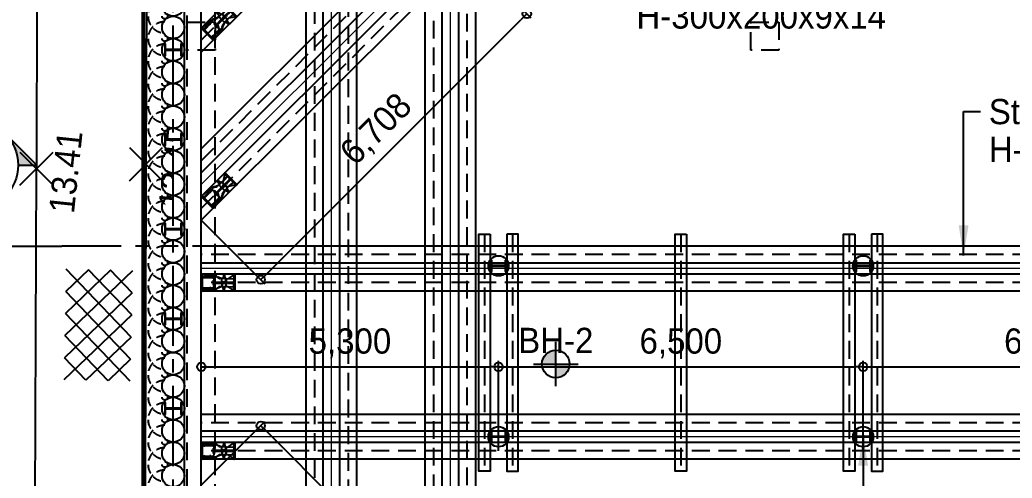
# Model space of a CAD drawing. Header units: millimetres. Extents: x 1073475 to 2890243, y -1340830 to -367733.
# Drawn here: x 1669153 to 1675124, y -386826 to -384066 of the extents above; entities that cross this region are included whole.
import ezdxf
from ezdxf.enums import TextEntityAlignment as Align
from ezdxf.xclip import XClip

# ---------------------------------------------------------------- set-up
doc = ezdxf.new("R2010")
doc.units = ezdxf.units.MM
doc.header["$LTSCALE"] = 50
doc.header["$XCLIPFRAME"] = 2
doc.header["$PDMODE"] = 3
doc.header["$PDSIZE"] = 100
for name, pattern in [('CENTER2', [28.575, 19.05, -3.175, 3.175, -3.175]), ('HIDDEN', [9.525, 6.35, -3.175]), ('HIDDEN2', [4.7625, 3.175, -1.5875]), ('PHANTOM', [63.5, 31.75, -6.35, 6.35, -6.35, 6.35, -6.35])]:
    doc.linetypes.add(name, pattern=pattern)
doc.layers.get('Defpoints').update_dxf_attribs({"color": 151})
doc.layers.add('_0', color=7, linetype='Continuous', lineweight=0)
for name, color, linetype in [('C-DIM', 7, 'Continuous'), ('CEN', 1, 'CENTER2'), ('CIP', 1, 'Continuous'), ('FIN', 5, 'Continuous'), ('H-BEAM', 5, 'Continuous'), ('H-BEAM-상부', 173, 'Continuous'), ('HPILE-300x200', 3, 'Continuous'), ('POST PILE', 6, 'Continuous'), ('SGR', 8, 'Continuous'), ('ST-CEN', 1, 'HIDDEN'), ('ST-CEN(상부 H-BEAM)', 1, 'HIDDEN'), ('ST-CEN(하부 H-BEAM)', 1, 'HIDDEN'), ('STRUT', 3, 'Continuous'), ('WALE-1', 3, 'Continuous'), ('건축', 233, 'HIDDEN'), ('단면', 4, 'Continuous'), ('대지경계선', 6, 'PHANTOM'), ('보도', 7, 'Continuous'), ('보도블럭', 7, 'Continuous'), ('연속지적도', 32, 'Continuous'), ('유압JACK', 2, 'Continuous'), ('자전거전용도로', 7, 'Continuous'), ('주상도', 7, 'Continuous'), ('측량점_높이', 8, 'Continuous'), ('측량점_심볼', 7, 'Continuous')]:
    doc.layers.add(name, color=color, linetype=linetype)
doc.styles.add('굴림체', font='')
doc.styles.add('돋움', font='')
doc.styles.get('굴림체').set_extended_font_data('Dotum')
doc.styles.get('돋움').set_extended_font_data('Dotum')
doc.dimstyles.new('SAM-200-지시선', dxfattribs={"dimscale": 0.1, "dimtxt": 300, "dimasz": 360, "dimexe": 70, "dimexo": 0, "dimgap": 100, "dimtad": 1, "dimdec": 0, "dimzin": 0, "dimdsep": 46, "dimlunit": 6, "dimtxsty": '돋움', "dimcen": 100, "dimclrd": 1, "dimclre": 1, "dimclrt": 256, "dimadec": 0, "dimazin": 0, "dimtfac": 1, "dimtdec": 0, "dimtix": 1, "dimtmove": 2, "dimatfit": 3, "dimfxl": 70, "dimtolj": 1, "dimtzin": 0, "dimlwd": -1, "dimlwe": -1, "dimarcsym": 0})
doc.dimstyles.new('SAM-300', dxfattribs={"dimscale": 1.5, "dimtxt": 300, "dimasz": 100, "dimexe": 70, "dimexo": 0, "dimgap": 100, "dimtad": 1, "dimdec": 0, "dimzin": 0, "dimdsep": 46, "dimlunit": 6, "dimtxsty": '돋움', "dimblk": 'ORIGIN', "dimcen": 100, "dimclrd": 1, "dimclre": 1, "dimclrt": 7, "dimadec": 0, "dimazin": 0, "dimtfac": 1, "dimtdec": 0, "dimtix": 1, "dimtmove": 2, "dimatfit": 3, "dimfxl": 70, "dimtolj": 1, "dimtzin": 0, "dimlwd": -1, "dimlwe": -1, "dimarcsym": 0})

# ---------------------------------------------------------------- blocks, each defined once
blk = doc.blocks.new('A$405090834614')
at = {"layer": '보도', "color": 251}
for p, q in [((161018, 155591), (152284, 154699)), ((152284, 154699), (138309, 153245))]:
    blk.add_line(p, q, dxfattribs=at)
at = {"layer": '보도블럭', "color": 251}
for p, q in [((148796, 154604), (149876, 155881)), ((149189, 154636), (150269, 155914)), ((150302, 155521), (149876, 155881)), ((149582, 154669), (148304, 155749)), ((148337, 155357), (148697, 155782)), ((148370, 154964), (149090, 155815)), ((148403, 154571), (149483, 155848)), ((149975, 154702), (148697, 155782)), ((150368, 154735), (149090, 155815)), ((150335, 155128), (149483, 155848)), ((149582, 154669), (150302, 155521)), ((149189, 154636), (148337, 155357)), ((149975, 154702), (150335, 155128)), ((148796, 154604), (148370, 154964))]:
    blk.add_line(p, q, dxfattribs=at)
at = {"layer": '연속지적도', "color": 251}
for p, q in [((138278, 153274), (161008, 155684)), ((161008, 155684), (138278, 153274))]:
    blk.add_line(p, q, dxfattribs=at)
at = {"layer": '자전거전용도로', "color": 251}
for p in [(159423, 157399), (140415, 155454), (151998, 156633)]:
    blk.add_line(p, (151998, 156633), dxfattribs=at)
at = {"layer": '측량점_심볼', "color": 251}
for p in [(151998, 156633), (152284, 154699), (148337, 150260)]:
    blk.add_point(p, dxfattribs=at)
at = {"layer": '측량점_높이', "color": 251, "style": '굴림체'}
for s, p in [('13.41', (151998, 156333)), ('13.45', (152284, 154399)), ('13.58', (148337, 149960))]:
    blk.add_text(s, height=450, dxfattribs=at).set_placement(p, align=Align.TOP_CENTER)
blk = doc.blocks.new('A$C070F4A8E')
at = {"layer": '단면'}
h = blk.add_hatch(color=256, dxfattribs=at)
h.paths.add_polyline_path([(-1074.3, 302.3), (-1376.6, 0), (-1074.3, -302.3, -0.414214)])
h.paths.add_polyline_path([(-772.1, 604.6), (-1074.3, 302.3, -0.198912), (-772.1, 427.5)])
h.paths.add_polyline_path([(-772.1, -427.5, -0.198912), (-1074.3, -302.3), (-772.1, -604.6)])
for p, q in [((-344.6, 0), (0, 0)), ((0, 0), (0, -844.8))]:
    blk.add_line(p, q, dxfattribs=at)
blk.add_lwpolyline([(-772.1, -427.5), (-772.1, -604.6), (-1376.6, 0), (-772.1, 604.6), (-772.1, 427.5)], dxfattribs=at)
at = {"layer": '단면', "extrusion": (0, 0, -1)}
blk.add_ellipse((-772.1, 0), major_axis=(0.6, 427.5), ratio=1, start_param=4.711077, end_param=10.994262, dxfattribs=at)
blk = doc.blocks.new('20240926 평면')
at = {"layer": '건축'}
for p, q in [((-5159, -27541), (-5159, -5159)), ((-4659, -27334), (-4659, -5366))]:
    blk.add_line(p, q, dxfattribs=at)
at = {"layer": '건축', "color": 255}
blk.add_lwpolyline([(26141, -34840), (1135, -34840), (-5936, -27769), (-5936, -4908), (-280, 749), (26141, 749)], close=True, dxfattribs=at)
at = {"layer": '건축'}
for points in [[(-4659, -11650), (-5159, -11650), (-5159, -11150), (-4659, -11150)], [(5391, -11650), (4891, -11650), (4891, -11150), (5391, -11150)]]:
    blk.add_lwpolyline(points, close=True, dxfattribs=at)
blk = doc.blocks.new('A$C1D3235D9')
at = {"layer": 'SGR', "linetype": 'HIDDEN2'}
blk.add_circle((0, 0), 50, dxfattribs=at)
blk.add_arc((0, 0), 300, 0, 180, dxfattribs=at)
blk = doc.blocks.new('h-200')
at = {"layer": 'HPILE-300x200'}
blk.add_line((0, -150), (0, 150), dxfattribs=at)
blk.add_lwpolyline([(-100, 150), (-100, 136), (-24.5, 136, -0.4142136), (-4.5, 116), (-4.5, -116, -0.4142136), (-24.5, -136), (-100, -136), (-100, -150), (100, -150), (100, -136), (24.5, -136, -0.4142136), (4.5, -116), (4.5, 116, -0.4142136), (24.5, 136), (100, 136), (100, 150)], format="xyb", close=True, dxfattribs=at)
blk = doc.blocks.new('CIP')
at = {"layer": 'CIP'}
for centre in [(0, 0), (400, 0), (800, 0), (1200, 0)]:
    blk.add_circle(centre, 200, dxfattribs=at)
at = {"layer": 'HPILE-300x200'}
blk.add_blockref('h-200', (1200, 0), dxfattribs=at)
at = {"layer": 'SGR', "linetype": 'HIDDEN2'}
for p in [(-200, 150), (200, 150), (600, 150), (1000, 150)]:
    blk.add_blockref('A$C1D3235D9', p, dxfattribs=at)
blk = doc.blocks.new('_Origin')
at = {"color": 0, "linetype": 'ByBlock', "lineweight": -2}
blk.add_line((0, 0), (-1, 0), dxfattribs=at)
blk.add_circle((0, 0), 0.5, dxfattribs=at)
blk = doc.blocks.new('*D982')
at = {"layer": 'C-DIM', "color": 1, "ltscale": 0.2, "transparency": 16777216}
for p, q in [((1704224, -674052), (1705359, -672917)), ((1705391, -673097), (1709922, -677629)), ((1708967, -678795), (1710102, -677660))]:
    blk.add_line(p, q, dxfattribs=at)
at = {"layer": 'Defpoints', "color": 0, "ltscale": 0.2, "transparency": 16777216}
for p in [(1704224, -674052), (1710028, -677735), (1708967, -678795)]:
    blk.add_point(p, dxfattribs=at)
at = {"layer": 'C-DIM', "color": 1, "ltscale": 0.2, "transparency": 16777216, "xscale": 150, "yscale": 150, "zscale": 150}
for p, rotation in [((1705284, -672991), 135), ((1710028, -677735), 315)]:
    blk.add_blockref('_Origin', p, dxfattribs=dict(at, rotation=rotation))
at = {"layer": 'C-DIM', "color": 7, "ltscale": 0.2, "transparency": 16777216, "insert": (1707952, -675067), "char_height": 450, "attachment_point": 5, "rotation": 315, "style": '돋움'}
blk.add_mtext('\\A1;6,708', dxfattribs=at)
blk = doc.blocks.new('*D986')
at = {"layer": 'C-DIM', "color": 1, "ltscale": 0.2, "transparency": 16777216}
for p, q in [((1708967, -664581), (1710102, -665716)), ((1705391, -670279), (1709922, -665748)), ((1704224, -669325), (1705359, -670460))]:
    blk.add_line(p, q, dxfattribs=at)
at = {"layer": 'Defpoints', "color": 0, "ltscale": 0.2, "transparency": 16777216}
for p in [(1708967, -664581), (1710028, -665642), (1704224, -669325)]:
    blk.add_point(p, dxfattribs=at)
at = {"layer": 'C-DIM', "color": 1, "ltscale": 0.2, "transparency": 16777216, "xscale": 150, "yscale": 150, "zscale": 150}
for p, rotation in [((1710028, -665642), 45), ((1705284, -670385), 225)]:
    blk.add_blockref('_Origin', p, dxfattribs=dict(at, rotation=rotation))
at = {"layer": 'C-DIM', "color": 7, "ltscale": 0.2, "transparency": 16777216, "insert": (1707360, -667718), "char_height": 450, "attachment_point": 5, "rotation": 45, "style": '돋움'}
blk.add_mtext('\\A1;6,708', dxfattribs=at)
blk = doc.blocks.new('A$C26452653')
at = {"layer": '유압JACK'}
for p, q in [((0, 600), (0, 587)), ((0, 600), (300, 600)), ((300, 600), (0, 600)), ((5, 582), (62, 582)), ((5, 582), (150, 582)), ((5, 582), (125, 582)), ((9, 582), (82, 471)), ((83, 450), (77, 568)), ((295, 582), (139, 582)), ((142, 479), (140, 567)), ((158, 479), (160, 567)), ((295, 582), (175, 582)), ((217, 450), (223, 568)), ((291, 582), (218, 471)), ((295, 582), (238, 582)), ((300, 600), (300, 587)), ((17, 413), (64, 417)), ((17, 393), (64, 389)), ((77, 363), (54, 296)), ((77, 434), (77, 432)), ((77, 432), (77, 372)), ((77, 374), (77, 372)), ((77, 373), (77, 372)), ((133, 368), (77, 368)), ((77, 368), (77, 327)), ((150, 438), (81, 438)), ((150, 368), (81, 368)), ((150, 444), (89, 444)), ((95, 444), (95, 438)), ((95, 444), (205, 444)), ((95, 438), (205, 438)), ((98, 444), (98, 438)), ((133, 368), (222, 368)), ((141, 247), (141, 360)), ((150, 444), (211, 444)), ((150, 438), (218, 438)), ((150, 368), (218, 368)), ((159, 247), (159, 360)), ((202, 444), (202, 438)), ((205, 444), (205, 438)), ((222, 434), (222, 432)), ((222, 432), (222, 372)), ((222, 374), (222, 372)), ((222, 373), (222, 372)), ((222, 368), (222, 327)), ((222, 363), (246, 296)), ((282, 413), (236, 417)), ((282, 393), (236, 389)), ((0, 13), (26, 234)), ((40, 33), (40, 244)), ((56, 21), (56, 199)), ((70, 311), (57, 299)), ((92, 226), (92, 221)), ((92, 226), (207, 226)), ((92, 221), (207, 221)), ((98, 234), (98, 226)), ((98, 226), (197, 226)), ((101, 235), (101, 226)), ((102, 226), (102, 221)), ((103, 226), (103, 221)), ((103, 221), (195, 221)), ((103, 218), (103, 213)), ((103, 218), (195, 218)), ((103, 213), (197, 213)), ((105, 221), (105, 218)), ((141, 341), (159, 341)), ((141, 259), (159, 259)), ((195, 221), (197, 221)), ((195, 221), (195, 218)), ((195, 218), (197, 218)), ((197, 226), (197, 221)), ((197, 226), (197, 221)), ((197, 226), (197, 221)), ((197, 226), (202, 226)), ((197, 218), (197, 213)), ((199, 235), (199, 226)), ((202, 234), (202, 226)), ((207, 226), (207, 221)), ((230, 311), (243, 299)), ((244, 21), (244, 199)), ((260, 33), (260, 244)), ((300, 13), (274, 234)), ((0, 13), (0, 0)), ((0, 0), (300, 0)), ((5, 18), (25, 18)), ((56, 168), (60, 168)), ((56, 153), (60, 153)), ((56, 63), (60, 63)), ((56, 48), (60, 48)), ((59, 18), (241, 18)), ((60, 168), (60, 153)), ((60, 48), (60, 63)), ((240, 168), (240, 153)), ((244, 168), (240, 168)), ((244, 153), (240, 153)), ((244, 63), (240, 63)), ((240, 48), (240, 63)), ((244, 48), (240, 48)), ((295, 18), (275, 18)), ((300, 13), (300, 0))]:
    blk.add_line(p, q, dxfattribs=at)
for centre, radius, start, end in [((5, 587), 5, 180, 270), ((62, 567), 15, 3, 90), ((125, 567), 15, 1.2674, 90), ((175, 567), 15, 90, 178.7326), ((238, 567), 15, 90, 177), ((295, 587), 5, 270, 0), ((17, 403), 10, 90, 270), ((62, 432), 15, 274.7636, 0), ((62, 374), 15, 0, 85.2364), ((81, 434), 4, 90, 180), ((81, 372), 4, 180, 270), ((89, 450), 6, 183, 270), ((132, 479), 10, 270, 1.2674), ((133, 360), 7.5, 0, 90), ((150, 403), 15, 90, 270), ((150, 403), 10, 90, 270), ((150, 403), 15, 270, 90), ((150, 403), 10, 270, 90), ((168, 479), 10, 178.7326, 270), ((166, 360), 7.5, 90, 180), ((211, 450), 6, 270, 357), ((218, 434), 4, 0, 90), ((218, 372), 4, 270, 0), ((237, 432), 15, 180, 265.2364), ((237, 374), 15, 94.7636, 180), ((282, 403), 10, 270, 90), ((135, 221), 110, 135, 172.9969), ((150, 236), 110, 135.3602, 180), ((81, 199), 25, 119.7623, 180), ((150, 79), 164, 90, 119.7623), ((57, 327), 20, 315.3602, 0), ((136, 247), 5, 274.7518, 0), ((150, 79), 164, 60.2377, 90), ((164, 247), 5, 180, 265.2482), ((242, 327), 20, 180, 224.6398), ((150, 236), 110, 0, 44.6398), ((219, 199), 25, 0, 60.2377), ((165, 221), 110, 7.0031, 45), ((5, 13), 5, 90, 180), ((25, 33), 15, 270, 0), ((59, 21), 3, 180, 270), ((241, 21), 3, 270, 0), ((275, 33), 15, 180, 270), ((295, 13), 5, 0, 90)]:
    blk.add_arc(centre, radius, start, end, dxfattribs=at)
blk = doc.blocks.new('*D988')
at = {"layer": 'C-DIM', "color": 1, "ltscale": 0.2, "transparency": 16777216}
for p, q in [((1704224, -673441), (1704224, -671836)), ((1704374, -671941), (1709374, -671941)), ((1709524, -673441), (1709524, -671836))]:
    blk.add_line(p, q, dxfattribs=at)
at = {"layer": 'Defpoints', "color": 0, "ltscale": 0.2, "transparency": 16777216}
for p in [(1709524, -671941), (1704224, -673441), (1709524, -673441)]:
    blk.add_point(p, dxfattribs=at)
at = {"layer": 'C-DIM', "color": 1, "ltscale": 0.2, "transparency": 16777216, "xscale": 150, "yscale": 150, "zscale": 150, "rotation": 180}
blk.add_blockref('_Origin', (1704224, -671941), dxfattribs=at)
at = {"layer": 'C-DIM', "color": 1, "ltscale": 0.2, "transparency": 16777216, "xscale": 150, "yscale": 150, "zscale": 150}
blk.add_blockref('_Origin', (1709524, -671941), dxfattribs=at)
at = {"layer": 'C-DIM', "color": 7, "ltscale": 0.2, "transparency": 16777216, "insert": (1706874, -671522), "char_height": 450, "attachment_point": 5, "style": '돋움'}
blk.add_mtext('\\A1;5,300', dxfattribs=at)
blk = doc.blocks.new('*D989')
at = {"layer": 'C-DIM', "color": 1, "ltscale": 0.2, "transparency": 16777216}
for p, q in [((1709524, -673441), (1709524, -671836)), ((1709674, -671941), (1715874, -671941)), ((1716024, -673441), (1716024, -671836))]:
    blk.add_line(p, q, dxfattribs=at)
at = {"layer": 'Defpoints', "color": 0, "ltscale": 0.2, "transparency": 16777216}
for p in [(1716024, -671941), (1709524, -673441), (1716024, -673441)]:
    blk.add_point(p, dxfattribs=at)
at = {"layer": 'C-DIM', "color": 1, "ltscale": 0.2, "transparency": 16777216, "xscale": 150, "yscale": 150, "zscale": 150, "rotation": 180}
blk.add_blockref('_Origin', (1709524, -671941), dxfattribs=at)
at = {"layer": 'C-DIM', "color": 1, "ltscale": 0.2, "transparency": 16777216, "xscale": 150, "yscale": 150, "zscale": 150}
blk.add_blockref('_Origin', (1716024, -671941), dxfattribs=at)
at = {"layer": 'C-DIM', "color": 7, "ltscale": 0.2, "transparency": 16777216, "insert": (1712774, -671522), "char_height": 450, "attachment_point": 5, "style": '돋움'}
blk.add_mtext('\\A1;6,500', dxfattribs=at)
blk = doc.blocks.new('*D990')
at = {"layer": 'C-DIM', "color": 1, "ltscale": 0.2, "transparency": 16777216}
for p, q in [((1716024, -673441), (1716024, -671836)), ((1716174, -671941), (1722374, -671941)), ((1722524, -673441), (1722524, -671836))]:
    blk.add_line(p, q, dxfattribs=at)
at = {"layer": 'Defpoints', "color": 0, "ltscale": 0.2, "transparency": 16777216}
for p in [(1722524, -671941), (1716024, -673441), (1722524, -673441)]:
    blk.add_point(p, dxfattribs=at)
at = {"layer": 'C-DIM', "color": 1, "ltscale": 0.2, "transparency": 16777216, "xscale": 150, "yscale": 150, "zscale": 150, "rotation": 180}
blk.add_blockref('_Origin', (1716024, -671941), dxfattribs=at)
at = {"layer": 'C-DIM', "color": 1, "ltscale": 0.2, "transparency": 16777216, "xscale": 150, "yscale": 150, "zscale": 150}
blk.add_blockref('_Origin', (1722524, -671941), dxfattribs=at)
at = {"layer": 'C-DIM', "color": 7, "ltscale": 0.2, "transparency": 16777216, "insert": (1719274, -671522), "char_height": 450, "attachment_point": 5, "style": '돋움'}
blk.add_mtext('\\A1;6,500', dxfattribs=at)
blk = doc.blocks.new('Post')
at = {"layer": 'POST PILE'}
blk.add_line((0, 150), (0, -150), dxfattribs=at)
blk.add_lwpolyline([(-100, -150), (-100, -125), (-29.5, -125, 0.4142136), (-9.5, -105), (-9.5, 105, 0.4142136), (-29.5, 125), (-100, 125), (-100, 150), (100, 150), (100, 125), (29.5, 125, 0.4142136), (9.5, 105), (9.5, -105, 0.4142136), (29.5, -125), (100, -125), (100, -150)], format="xyb", close=True, dxfattribs=at)
blk.add_circle((0, 0), 180.3, dxfattribs=at)
blk = doc.blocks.new('A$C1400461B')
at = {"layer": '주상도'}
h = blk.add_hatch(color=256, dxfattribs=at)
h.paths.add_polyline_path([(0, 246, 0.414214), (-246, 0), (0, 0)])
h.paths.add_polyline_path([(0, 0), (0, -246, 0.414214), (246, 0)])
for p, q in [((0, -397), (0, 397)), ((-397, 0), (397, 0))]:
    blk.add_line(p, q, dxfattribs=at)
blk.add_circle((0, 0), 246, dxfattribs=at)
blk = doc.blocks.new('A$C78BD0C8C')
ref = blk.add_blockref('A$405090834614', (117900.7, -194829), dxfattribs=dict(rotation=83.9464212542183))
XClip(ref).set_block_clipping_path([(104661.0409256864, 187029.200860789), (115795.371209384, 82037.659728932), (199028.6359362481, 90864.5294945205), (187894.3056525505, 195856.0706263776)])
at = {"layer": '단면', "xscale": -1.875, "yscale": 1.875, "zscale": 1.875, "rotation": 90}
blk.add_blockref('A$C070F4A8E', (-22958.7, -28543), dxfattribs=at)
at = {"ltscale": 1.5}
blk.add_wipeout([(-14085, -13143), (12632.7, -13143), (12632.7, -47743), (-12685, -47743), (-19390, -41038), (-19390, -18448.1)], dxfattribs=at)
at = {"layer": '_0'}
for p, q in [((-18890, -27443), (-5090, -13643)), ((-14452.8, -14217.9), (-14452.8, -45268.2)), ((-16574.1, -16339.2), (-16574.1, -43146.8)), ((12082.7, -28943), (-18890, -28943)), ((12082.7, -31943), (-18890, -31943))]:
    blk.add_line(p, q, dxfattribs=at)
at = {"layer": 'CEN', "color": 8, "ltscale": 1.5}
blk.add_lwpolyline([(12632.7, -47743), (-12685, -47743), (-19390, -41038), (-19390, -18448.1), (-14085, -13143), (12632.7, -13143)], dxfattribs=at)
at = {"layer": 'H-BEAM'}
for points in [[(-13740, -28329.1), (-13740, -32557), (-13940, -32557), (-13940, -28329.1)], [(-13440, -28329.1), (-13440, -32557), (-13240, -32557), (-13240, -28329.1)], [(-7240, -28329.1), (-7240, -32557), (-7440, -32557), (-7440, -28329.1)], [(-6940, -28329.1), (-6940, -32557), (-6740, -32557), (-6740, -28329.1)]]:
    blk.add_lwpolyline(points, close=True, dxfattribs=at)
at = {"layer": 'H-BEAM-상부'}
blk.add_lwpolyline([(-10240, -28329.1), (-10240, -32557), (-10440, -32557), (-10440, -28329.1)], close=True, dxfattribs=at)
at = {"layer": 'ST-CEN'}
for p, q in [((-18890, -27867.3), (-4665.8, -13643)), ((-18890, -27018.8), (-5514.3, -13643)), ((-18890, -24867.3), (-7665.8, -13643)), ((-14152.8, -13917.9), (-14152.8, -45568.2)), ((-14752.8, -14517.9), (-14752.8, -44968.2)), ((-16274.1, -16039.2), (-16274.1, -43446.8)), ((-16874.1, -16639.2), (-16874.1, -42846.8)), ((12082.7, -28693), (-18890, -28693)), ((12082.7, -29193), (-18890, -29193)), ((12082.7, -31693), (-18890, -31693)), ((12082.7, -32193), (-18890, -32193))]:
    blk.add_line(p, q, dxfattribs=at)
at = {"layer": 'ST-CEN(상부 H-BEAM)'}
blk.add_line((-10340, -28329.1), (-10340, -32557), dxfattribs=at)
at = {"layer": 'ST-CEN(하부 H-BEAM)'}
for p, q in [((-13840, -28329.1), (-13840, -32557)), ((-13340, -28329.1), (-13340, -32557)), ((-7340, -28329.1), (-7340, -32557)), ((-6840, -28329.1), (-6840, -32557))]:
    blk.add_line(p, q, dxfattribs=at)
at = {"layer": 'STRUT'}
for p, q in [((-18890, -27655.2), (-4877.9, -13643)), ((-18890, -28079.4), (-4453.6, -13643)), ((-18890, -27230.9), (-5302.2, -13643)), ((-18890, -26806.6), (-5726.4, -13643)), ((-18890, -24655.2), (-7877.9, -13643)), ((-18890, -25079.4), (-7453.6, -13643)), ((12082.7, -28543), (-18890, -28543)), ((12082.7, -28843), (-18890, -28843)), ((12082.7, -29043), (-18890, -29043)), ((12082.7, -29343), (-18890, -29343)), ((12082.7, -31543), (-18890, -31543)), ((12082.7, -31843), (-18890, -31843)), ((12082.7, -32043), (-18890, -32043)), ((12082.7, -32343), (-18890, -32343))]:
    blk.add_line(p, q, dxfattribs=at)
at = {"layer": 'STRUT', "color": 4}
for p, q in [((-14002.8, -13767.9), (-14002.8, -45718.2)), ((-14302.8, -14067.9), (-14302.8, -45418.2)), ((-14602.8, -14367.9), (-14602.8, -45118.2)), ((-14902.8, -14667.9), (-14902.8, -44818.2)), ((-16124.1, -15889.2), (-16124.1, -43596.8)), ((-16424.1, -16189.2), (-16424.1, -43296.8)), ((-16724.1, -16489.2), (-16724.1, -42996.8)), ((-17024.1, -16789.2), (-17024.1, -42696.8))]:
    blk.add_line(p, q, dxfattribs=at)
at = {"layer": 'WALE-1'}
for points in [[(-14002.2, -13343), (12382.7, -13343), (12382.7, -47543), (-12602.2, -47543), (-19190, -40955.2), (-19190, -18530.9)], [(-13877.9, -13643), (12082.7, -13643), (12082.7, -47243), (-12477.9, -47243), (-18890, -40830.9), (-18890, -18655.2)]]:
    blk.add_lwpolyline(points, close=True, dxfattribs=at)
at = {"layer": '단면', "linetype": 'PHANTOM', "ltscale": 0.8}
blk.add_line((12703.1, -28543), (-21374.7, -28543), dxfattribs=at)
at = {"layer": '대지경계선', "const_width": 60}
blk.add_lwpolyline([(12160, -48233), (-12846.8, -48233), (-19917.9, -41162), (-19917.9, -18300.9), (-14261, -12644), (12160, -12644)], dxfattribs=at)
at = {"layer": 'FIN', "rotation": 89.99999999650223}
for p in [(-19390, -24638), (-19390, -26238), (-19390, -27838), (-19390, -29438), (-19390, -31038), (-19390, -32638)]:
    blk.add_blockref('CIP', p, dxfattribs=at)
at = {"layer": 'POST PILE', "rotation": 270}
for p in [(-13590, -28893), (-7090, -28893), (-13590, -31943), (-7090, -31943)]:
    blk.add_blockref('Post', p, dxfattribs=at)
at = {"layer": '건축', "rotation": 359.9999999965022}
blk.add_blockref('20240926 평면', (-13981.5, -13393), dxfattribs=at)
at = {"layer": '유압JACK'}
for p, rotation in [((-18890, -24655.2), 314.9999999994084), ((-18890, -27655.2), 314.9999999994084), ((-18890, -29043), 270.0000000000138), ((-18890, -32043), 270.0000000000138)]:
    blk.add_blockref('A$C26452653', p, dxfattribs=dict(at, rotation=rotation))
at = {"layer": '주상도'}
blk.add_blockref('A$C1400461B', (-12569.7, -30645.1), dxfattribs=at)
at = {"layer": 'C-DIM', "color": 7, "style": '돋움'}
for s, p in [('H-300x200x9x14', (-11131.7, -24435.4)), ('Strut(직보)', (-4848.8, -26141.1)), ('H-300x300x10x15', (-4848.8, -26816.1))]:
    blk.add_text(s, height=450, dxfattribs=at).set_placement(p, align=Align.MIDDLE_LEFT)
at = {"layer": '주상도', "style": '돋움'}
blk.add_text('BH-2', height=450, dxfattribs=at).set_placement((-12569.7, -30224), align=Align.MIDDLE_CENTER)
at = {"layer": 'C-DIM', "ltscale": 0.2}
for base, p1, p2, angle, picture, middle in [((-13086, -24396.8), (-18890, -28079.4), (-14146.7, -23336.1), 45, '*D986', (-15753.7, -26472.4)), ((-13086, -36489.3), (-18890, -32806.6), (-14146.7, -37550), 315, '*D982', (-15161.7, -33821.6))]:
    dim = blk.add_linear_dim(base=base, p1=p1, p2=p2, angle=angle, dimstyle='SAM-300', dxfattribs=at)
    dim.commit()
    dim.dimension.update_dxf_attribs({"geometry": picture, "text_midpoint": middle, "insert": (-1723113.8, 641245.4)})
for base, p1, p2, picture, middle in [((-13590, -30695.6), (-18890, -32195.6), (-13590, -32195.6), '*D988', (-16240, -30277)), ((-7090, -30695.6), (-13590, -32195.6), (-7090, -32195.6), '*D989', (-10340, -30277)), ((-590, -30695.6), (-7090, -32195.6), (-590, -32195.6), '*D990', (-3840, -30277))]:
    dim = blk.add_linear_dim(base=base, p1=p1, p2=p2, dimstyle='SAM-300', dxfattribs=at)
    dim.commit()
    dim.dimension.update_dxf_attribs({"geometry": picture, "text_midpoint": middle, "insert": (-1723113.8, 641245.4)})
at = {"layer": 'C-DIM'}
for points in [[(-5298.8, -28707.9), (-5298.8, -26141.1), (-4998.8, -26141.1)], [(-7090, -31916.5), (-7090, -34175), (-6790, -34175)]]:
    blk.add_leader(points, dimstyle='SAM-200-지시선', override={"dimscale": 1.5}, dxfattribs=at)

msp = doc.modelspace()

# ---------------------------------------------------------------- block references
at = {"layer": 'C-DIM', "ltscale": 0.2}
ref = msp.add_blockref('A$C78BD0C8C', (1676619.9, -375796.2), dxfattribs=dict(at, xscale=0.3375, yscale=0.3375, zscale=0.3375))
XClip(ref).set_block_clipping_path([(-53674.9236881854, -65141.2139783588), (48304.5635594446, 1596.9759842416)])

doc.saveas('drawing.dxf')
